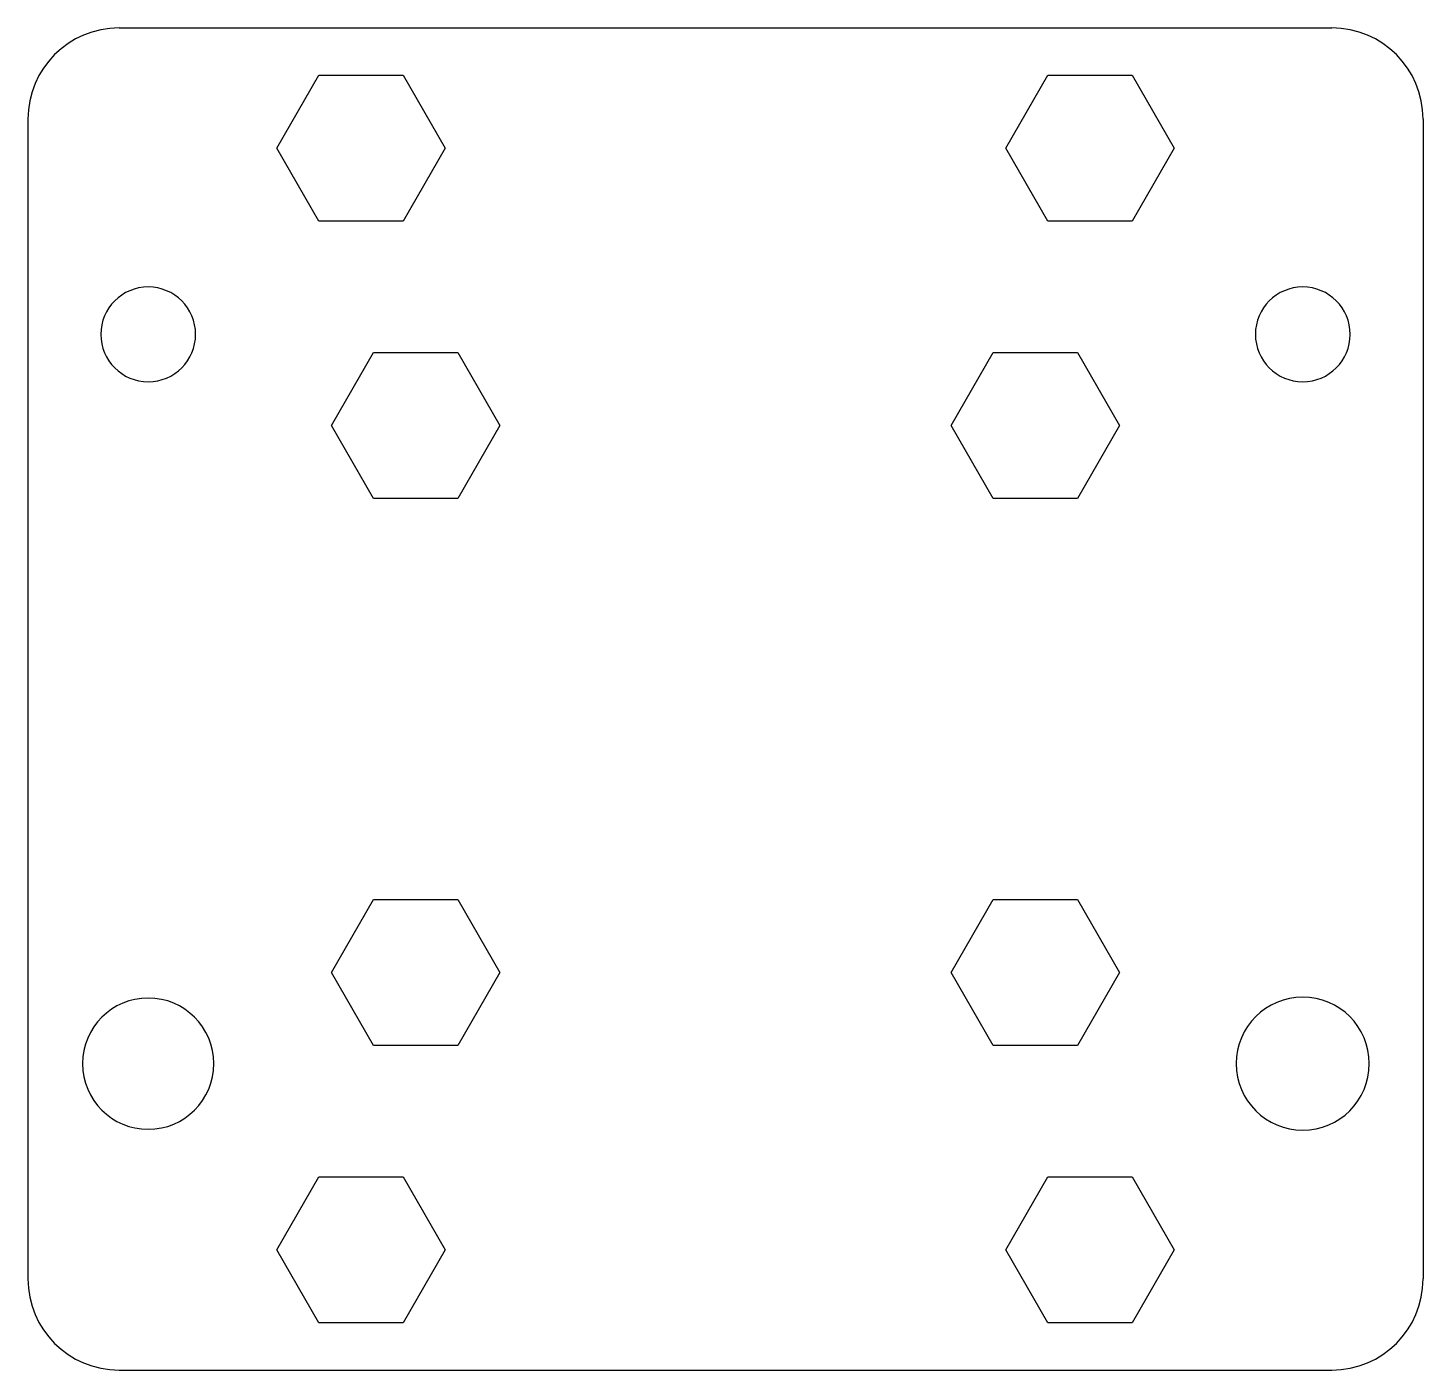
# Model space of a CAD drawing. Extents: x -38.3 to 38.3, y -36.8 to 36.8.
import ezdxf

# ---------------------------------------------------------------- set-up
doc = ezdxf.new("R2010")
doc.units = 0
doc.header["$MEASUREMENT"] = 0
doc.layers.add('VISIBLE', color=7, linetype='CONTINUOUS')

msp = doc.modelspace()

# ---------------------------------------------------------------- linework, layer by layer
at = {"layer": 'VISIBLE'}
for p, q in [((-33.271, 36.807, 3.175), (33.271, 36.807, 3.175)), ((-24.619, 30.207, 3.175), (-22.309, 34.207, 3.175)), ((-22.309, 34.207, 3.175), (-17.691, 34.207, 3.175)), ((-17.691, 34.207, 3.175), (-15.381, 30.207, 3.175)), ((15.381, 30.207, 3.175), (17.691, 34.207, 3.175)), ((17.691, 34.207, 3.175), (22.309, 34.207, 3.175)), ((22.309, 34.207, 3.175), (24.619, 30.207, 3.175)), ((-38.271, 31.807, 3.175), (-38.271, -31.807, 3.175)), ((38.271, 31.807, 3.175), (38.271, -31.807, 3.175)), ((-22.309, 26.207, 3.175), (-24.619, 30.207, 3.175)), ((-15.381, 30.207, 3.175), (-17.691, 26.207, 3.175)), ((17.691, 26.207, 3.175), (15.381, 30.207, 3.175)), ((24.619, 30.207, 3.175), (22.309, 26.207, 3.175)), ((-17.691, 26.207, 3.175), (-22.309, 26.207, 3.175)), ((22.309, 26.207, 3.175), (17.691, 26.207, 3.175)), ((-21.619, 15, 3.175), (-19.309, 19, 3.175)), ((-19.309, 19, 3.175), (-14.691, 19, 3.175)), ((-14.691, 19, 3.175), (-12.381, 15, 3.175)), ((12.381, 15, 3.175), (14.691, 19, 3.175)), ((14.691, 19, 3.175), (19.309, 19, 3.175)), ((19.309, 19, 3.175), (21.619, 15, 3.175)), ((-19.309, 11, 3.175), (-21.619, 15, 3.175)), ((-12.381, 15, 3.175), (-14.691, 11, 3.175)), ((14.691, 11, 3.175), (12.381, 15, 3.175)), ((21.619, 15, 3.175), (19.309, 11, 3.175)), ((-14.691, 11, 3.175), (-19.309, 11, 3.175)), ((19.309, 11, 3.175), (14.691, 11, 3.175)), ((-21.619, -15, 3.175), (-19.309, -11, 3.175)), ((-19.309, -11, 3.175), (-14.691, -11, 3.175)), ((-14.691, -11, 3.175), (-12.381, -15, 3.175)), ((12.381, -15, 3.175), (14.691, -11, 3.175)), ((14.691, -11, 3.175), (19.309, -11, 3.175)), ((19.309, -11, 3.175), (21.619, -15, 3.175)), ((-19.309, -19, 3.175), (-21.619, -15, 3.175)), ((-12.381, -15, 3.175), (-14.691, -19, 3.175)), ((14.691, -19, 3.175), (12.381, -15, 3.175)), ((21.619, -15, 3.175), (19.309, -19, 3.175)), ((-14.691, -19, 3.175), (-19.309, -19, 3.175)), ((19.309, -19, 3.175), (14.691, -19, 3.175)), ((-24.619, -30.207, 3.175), (-22.309, -26.207, 3.175)), ((-22.309, -26.207, 3.175), (-17.691, -26.207, 3.175)), ((-17.691, -26.207, 3.175), (-15.381, -30.207, 3.175)), ((15.381, -30.207, 3.175), (17.691, -26.207, 3.175)), ((17.691, -26.207, 3.175), (22.309, -26.207, 3.175)), ((22.309, -26.207, 3.175), (24.619, -30.207, 3.175)), ((-22.309, -34.207, 3.175), (-24.619, -30.207, 3.175)), ((-15.381, -30.207, 3.175), (-17.691, -34.207, 3.175)), ((17.691, -34.207, 3.175), (15.381, -30.207, 3.175)), ((24.619, -30.207, 3.175), (22.309, -34.207, 3.175)), ((-17.691, -34.207, 3.175), (-22.309, -34.207, 3.175)), ((22.309, -34.207, 3.175), (17.691, -34.207, 3.175)), ((-33.271, -36.807, 3.175), (33.271, -36.807, 3.175))]:
    msp.add_line(p, q, dxfattribs=at)
at = {"layer": 'VISIBLE', "extrusion": (0, 0, -1)}
for centre, radius in [((31.671, 20, -3.175), 2.6), ((-31.671, 20, -3.175), 2.6), ((31.671, -20, -3.175), 3.6), ((-31.671, -20, -3.175), 3.65)]:
    msp.add_circle(centre, radius, dxfattribs=at)
at = {"layer": 'VISIBLE'}
for centre, start, end in [((-33.271, 31.807, 3.175), 90, 180), ((33.271, 31.807, 3.175), 0, 90), ((-33.271, -31.807, 3.175), 180, 270), ((33.271, -31.807, 3.175), 270, 0)]:
    msp.add_arc(centre, 5, start, end, dxfattribs=at)

doc.saveas('drawing.dxf')
